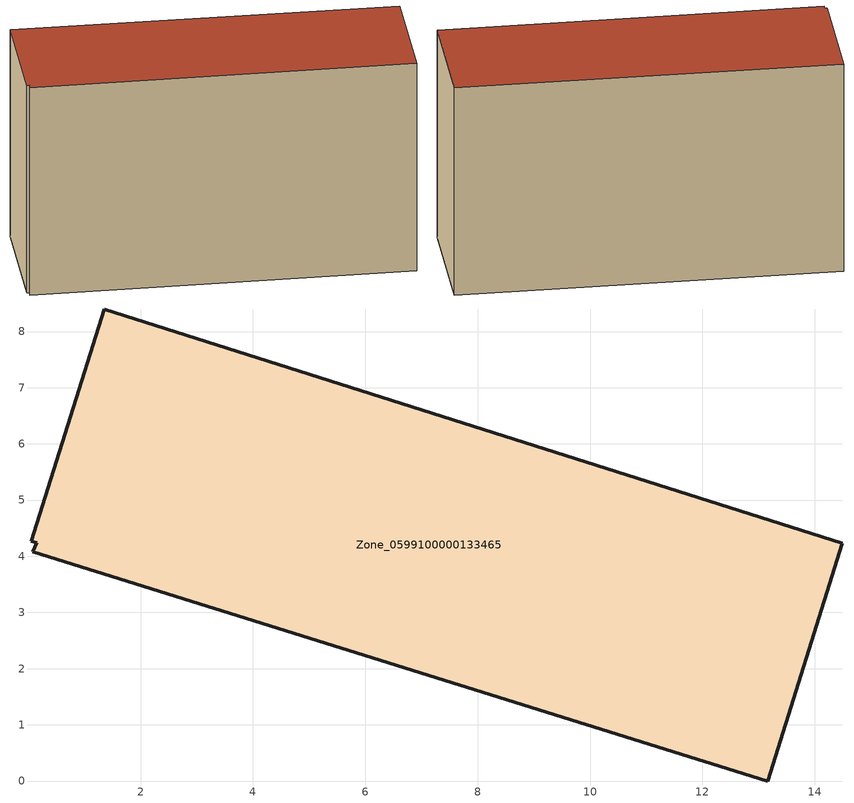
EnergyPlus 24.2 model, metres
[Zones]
Zone_0599100000133465
 floor ground (C_G): 0.15,4.24 0.05,4.27 1.35,8.4 14.49,4.23 13.16,0 0.08,4.08 z0.59
 wall outside (C_F): 13.16,0 14.49,4.23 1.35,8.4 0.05,4.27 0.15,4.24 0.08,4.08 13.16,0 z0.59:8.77
 roof outside (C_R): 0.05,4.27 0.15,4.24 0.08,4.08 13.16,0 14.49,4.23 1.35,8.4 z8.77
[BUILDING]
Pand.0599100000133465: North Axis=0; Terrain=City; Loads Convergence Tolerance Value=0.04; Temperature Convergence Tolerance Value=0.4; Solar Distribution=FullExterior; Maximum Number of Warmup Days=25; Minimum Number of Warmup Days=1
[Site:Location]
Rotterdam.The.Hague.AP_ZH_NLD Design_Conditions: Latitude=51.96; Longitude=4.45; Time Zone=1; Elevation=-4.5
[SITE:GROUNDTEMPERATURE:BUILDINGSURFACE]
18, 18, 18, 18, 18, 18, 18, 18, 18, 18, 18, 18
[MATERIAL] Thermal Absorptance=0.9; Solar Absorptance=0.7; Visible Absorptance=0.7
Name | Roughness | Thickness | Conductivity | Density | Specific Heat
G.TI.1965-1974 | MediumSmooth | 0.15 | 0.882353 | 540 | 1210
F.TI.1965-1974 | Rough | 0.3 | 0.697674 | 1920 | 840
R.TI.1965-1974 | MediumRough | 0.2 | 0.232558 | 1500 | 1000
[CONSTRUCTION]
C_G: G.TI.1965-1974
C_F: F.TI.1965-1974
C_R: R.TI.1965-1974
[ZONE]
Zone_0599100000133465: Type=1; Multiplier=1; Ceiling Height=Autocalculate; Volume=Autocalculate; Floor Area=autocalculate; Part of Total Floor Area=Yes
[ZONEINFILTRATION:DESIGNFLOWRATE]
Infil_Zone_0599100000133465: Zone or ZoneList or Space or SpaceList=Zone_0599100000133465; Schedule=AlwaysOn; Design Flow Rate Calculation Method=Flow/Area; Flow Rate per Floor Area=0.003; Constant Term Coefficient=1; Temperature Term Coefficient=0; Velocity Term Coefficient=0; Velocity Squared Term Coefficient=0
[HVACTEMPLATE:ZONE:IDEALLOADSAIRSYSTEM]
Zone_0599100000133465: Maximum Heating Supply Air Temperature=50; Minimum Cooling Supply Air Temperature=13; Maximum Heating Supply Air Humidity Ratio=0.0156; Minimum Cooling Supply Air Humidity Ratio=0.0077; Heating Limit=NoLimit; Cooling Limit=NoLimit; Dehumidification Control Type=ConstantSensibleHeatRatio; Cooling Sensible Heat Ratio=0.7; Dehumidification Setpoint=60; Humidification Control Type=None; Humidification Setpoint=30; Outdoor Air Method=None; Outdoor Air Flow Rate per Person=0.00944; Outdoor Air Flow Rate per Zone Floor Area=0; Outdoor Air Flow Rate per Zone=0; Demand Controlled Ventilation Type=None; Outdoor Air Economizer Type=NoEconomizer; Heat Recovery Type=None; Sensible Heat Recovery Effectiveness=0.7; Latent Heat Recovery Effectiveness=0.65
[ZONECONTROL:THERMOSTAT]
ThermostatControl_Zone_0599100000133465: Zone or ZoneList=Zone_0599100000133465; Control Type Schedule=DualSetpointControlType; Control 1=Thermostat_Zone_0599100000133465; Temperature Difference Between Cutout And Setpoint=0
[THERMOSTATSETPOINT:DUALSETPOINT]
Thermostat_Zone_0599100000133465: Heating Setpoint Temperature Schedule=HeatingSetpoint_Zone_0599100000133465; Cooling Setpoint Temperature Schedule=CoolingSetpoint_Zone_0599100000133465
[SCHEDULE:COMPACT]
HeatingSetpoint_Zone_0599100000133465: Through: 12/31, For: AllDays, Until: 24:00, 21
CoolingSetpoint_Zone_0599100000133465: Through: 12/31, For: AllDays, Until: 24:00, 24
DualSetpointControlType: Through: 12/31, For: AllDays, Until: 24:00, 4
AlwaysOn: Through: 12/31, For: AllDays, Until: 24:00, 1
